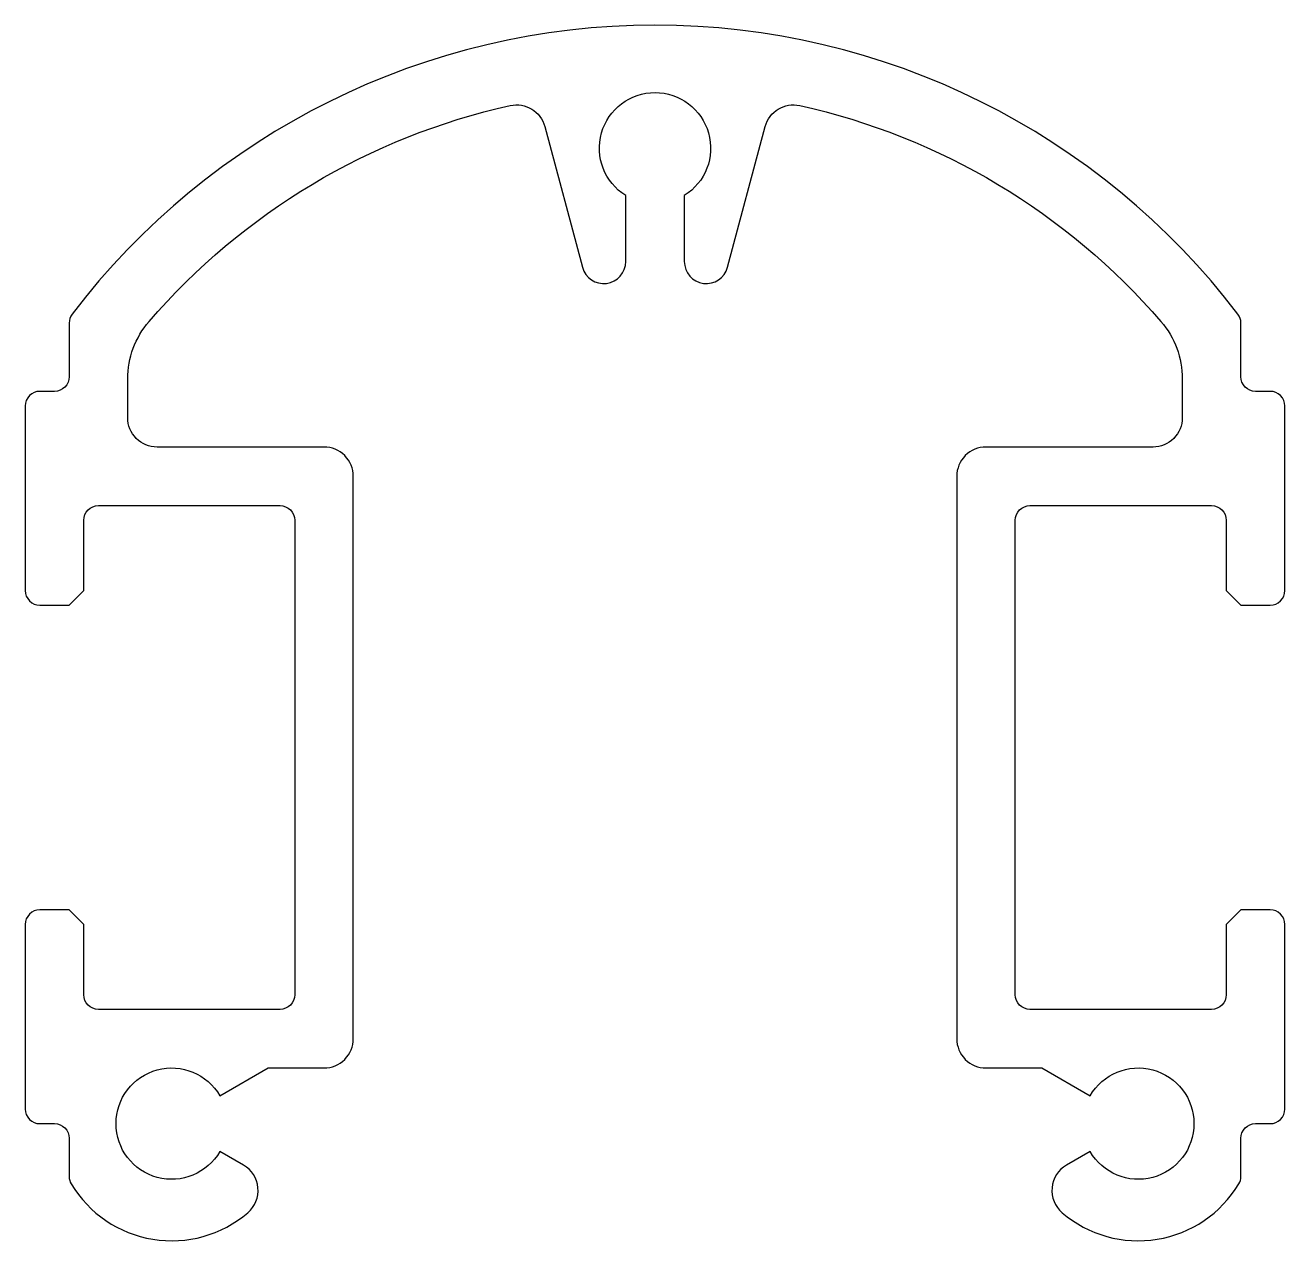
# Model space of a CAD drawing. Extents: x 153.2 to 196.2, y 198.5 to 240.
import ezdxf

# ---------------------------------------------------------------- set-up
doc = ezdxf.new("R2010")
doc.units = 0
doc.layers.get('0').update_dxf_attribs({"linetype": 'CONTINUOUS'})

msp = doc.modelspace()

# ---------------------------------------------------------------- linework, layer by layer
msp.add_lwpolyline([(173.651, 234.197, -3.515549), (175.651, 234.197), (175.651, 231.941, 0.876976), (177.125, 231.747), (178.413, 236.552, -0.401621), (179.595, 237.27, -0.16163), (191.923, 229.895, -0.179699), (192.651, 227.937), (192.651, 226.612, -0.414214), (191.651, 225.612), (185.951, 225.612, 0.414214), (184.951, 224.612), (184.951, 205.412, 0.414214), (185.951, 204.412), (187.86, 204.412), (189.505, 203.462, -3.732051), (189.505, 201.562), (188.701, 201.098, 0.517638), (188.551, 199.472, 0.463792), (194.579, 200.452, 0.136106), (194.651, 200.709), (194.651, 202.012, -0.414214), (195.151, 202.512), (195.651, 202.512, 0.414214), (196.151, 203.012), (196.151, 209.312, 0.414214), (195.651, 209.812), (194.651, 209.812), (194.151, 209.312), (194.151, 206.912, -0.414214), (193.651, 206.412), (187.451, 206.412, -0.414214), (186.951, 206.912), (186.951, 223.112, -0.414214), (187.451, 223.612), (193.651, 223.612, -0.414214), (194.151, 223.112), (194.151, 220.712), (194.651, 220.212), (195.651, 220.212, 0.414214), (196.151, 220.712), (196.151, 227.012, 0.414214), (195.651, 227.512), (195.151, 227.512, -0.414214), (194.651, 228.012), (194.651, 229.845, 0.164016), (194.548, 230.147, 0.495775), (154.753, 230.147, 0.164016), (154.651, 229.845), (154.651, 228.012, -0.414214), (154.151, 227.512), (153.651, 227.512, 0.414214), (153.151, 227.012), (153.151, 220.712, 0.414214), (153.651, 220.212), (154.651, 220.212), (155.151, 220.712), (155.151, 223.112, -0.414214), (155.651, 223.612), (161.851, 223.612, -0.414214), (162.351, 223.112), (162.351, 206.912, -0.414214), (161.851, 206.412), (155.651, 206.412, -0.414214), (155.151, 206.912), (155.151, 209.312), (154.651, 209.812), (153.651, 209.812, 0.414214), (153.151, 209.312), (153.151, 203.012, 0.414214), (153.651, 202.512), (154.151, 202.512, -0.414214), (154.651, 202.012), (154.651, 200.709, 0.136106), (154.722, 200.452, 0.463792), (160.75, 199.472, 0.517638), (160.6, 201.098), (159.796, 201.562, -3.732051), (159.796, 203.462), (161.441, 204.412), (163.351, 204.412, 0.414214), (164.351, 205.412), (164.351, 224.612, 0.414214), (163.351, 225.612), (157.651, 225.612, -0.414214), (156.651, 226.612), (156.651, 227.937, -0.179699), (157.378, 229.895, -0.16163), (169.706, 237.27, -0.401621), (170.889, 236.552), (172.176, 231.747, 0.876976), (173.651, 231.941)], format="xyb", close=True)

doc.saveas('drawing.dxf')
